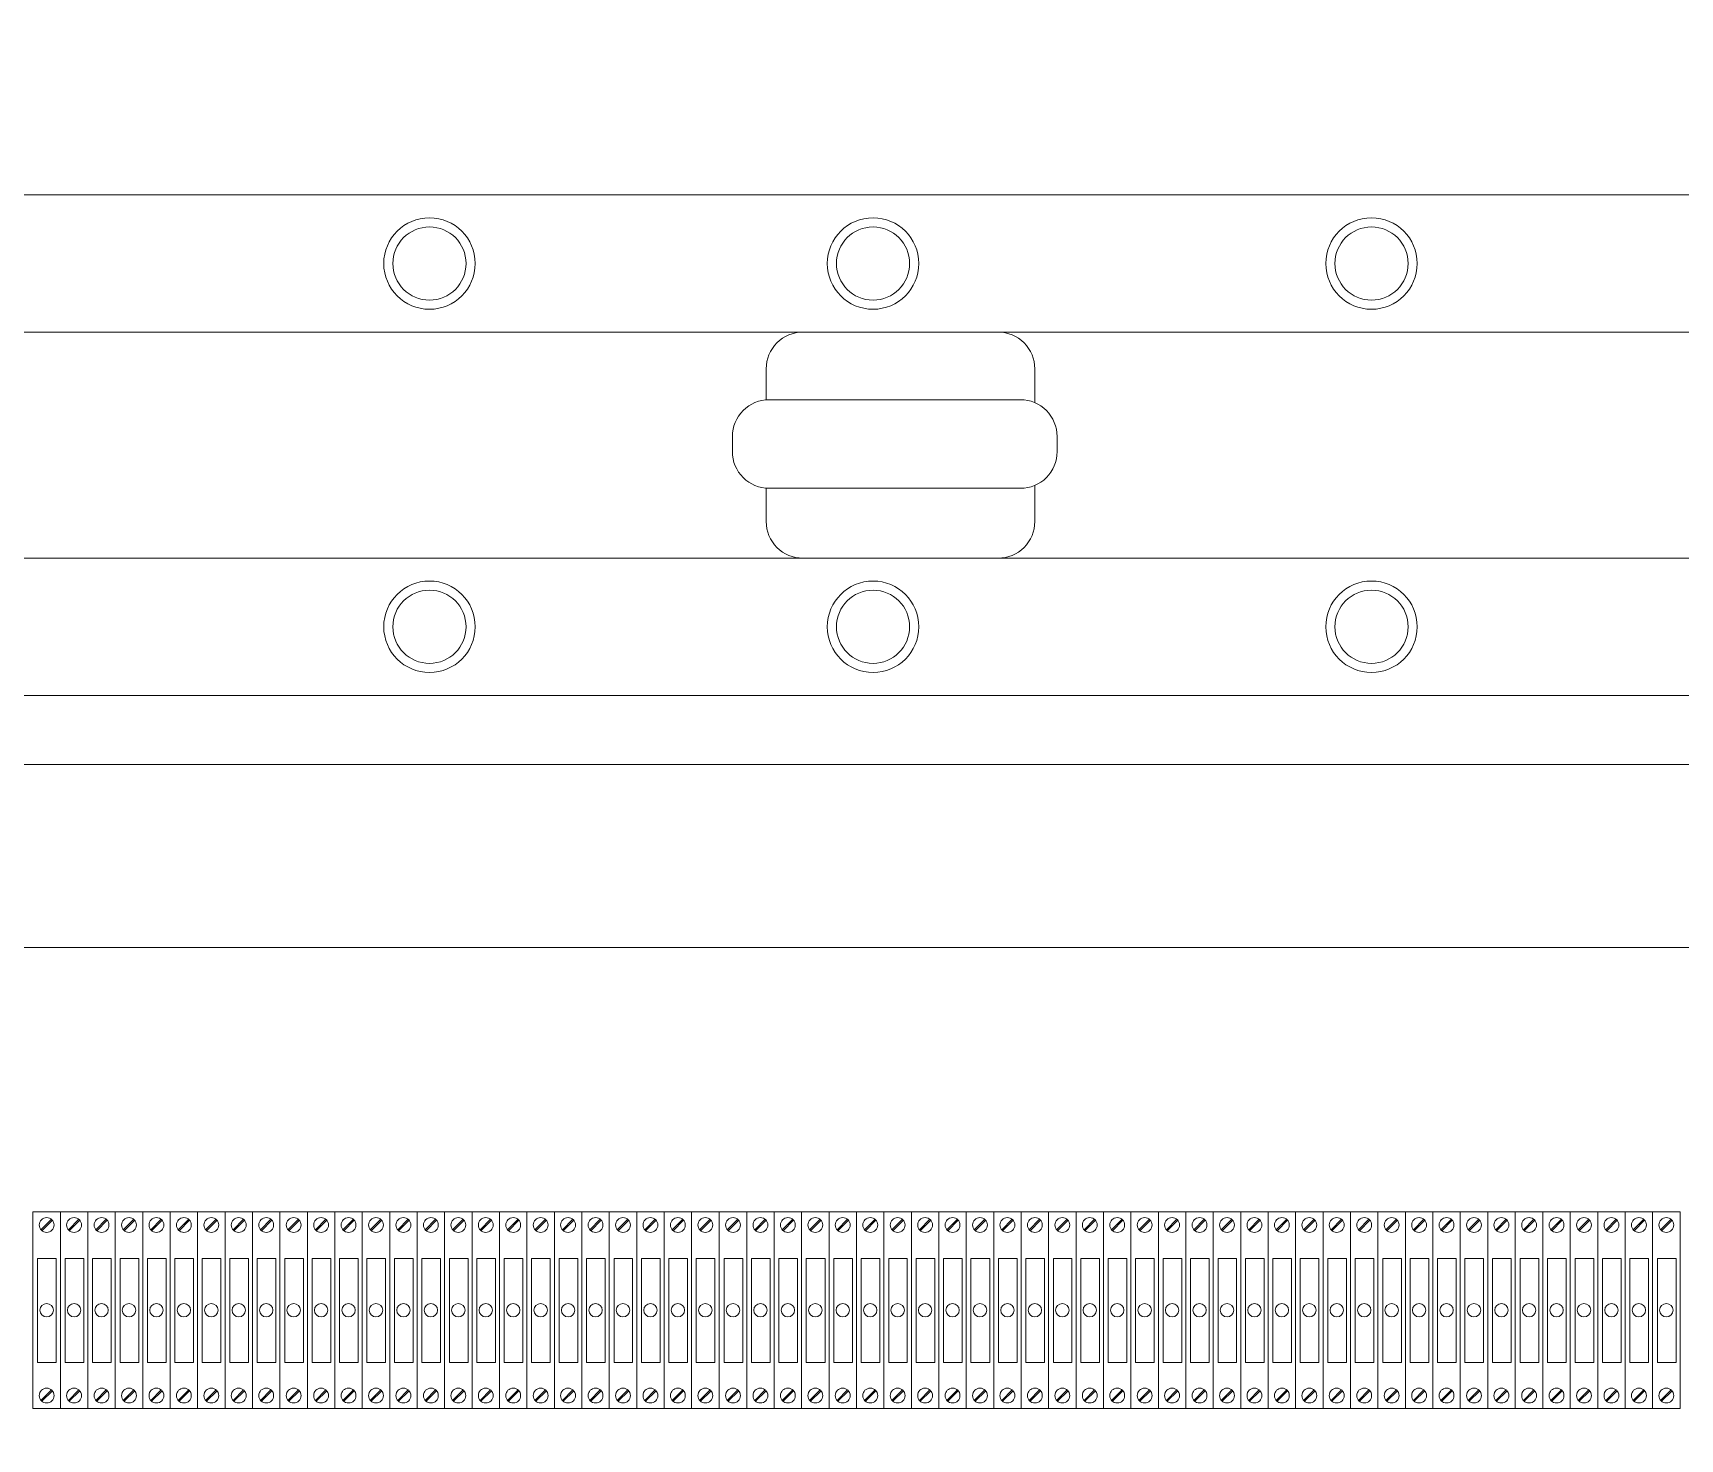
# Model space of a CAD drawing. Header units: millimetres. Extents: x 32626 to 72822, y 60047 to 123188.
# Drawn here: x 39534.2 to 39966.4, y 61581.7 to 61950.6 of the extents above; entities that cross this region are included whole.
import ezdxf

# ---------------------------------------------------------------- set-up
doc = ezdxf.new("R2010")
doc.units = ezdxf.units.MM
doc.header["$LTSCALE"] = 10
doc.layers.add('1轮廓实线层', color=7, linetype='Continuous', lineweight=18)

msp = doc.modelspace()

# ---------------------------------------------------------------- linework, layer by layer
at = {"layer": '1轮廓实线层'}
for p, q in [((38969.85, 61908.09), (40553.85, 61908.09)), ((39897.34, 61812.79), (40592.25, 61812.79)), ((38965.63, 61776.79), (40554.43, 61776.79)), ((39025.97, 61758.65), (40494.1, 61758.65)), ((39073.97, 61710.65), (40446.1, 61710.65))]:
    msp.add_line(p, q, dxfattribs=at)
at = {"layer": '1轮廓实线层', "lineweight": 13}
for p, q in [((39534.19, 61641.28), (39541.39, 61641.28)), ((39534.19, 61589.68), (39534.19, 61641.28)), ((39541.39, 61641.28), (39541.39, 61589.68)), ((39541.39, 61641.28), (39548.59, 61641.28)), ((39541.39, 61589.68), (39541.39, 61641.28)), ((39548.59, 61641.28), (39548.59, 61589.68)), ((39548.6, 61641.28), (39555.8, 61641.28)), ((39548.6, 61589.68), (39548.6, 61641.28)), ((39555.8, 61641.28), (39555.8, 61589.68)), ((39555.8, 61641.28), (39563, 61641.28)), ((39555.8, 61589.68), (39555.8, 61641.28)), ((39563, 61641.28), (39563, 61589.68)), ((39563, 61641.28), (39570.2, 61641.28)), ((39563, 61589.68), (39563, 61641.28)), ((39570.2, 61641.28), (39570.2, 61589.68)), ((39570.2, 61641.28), (39577.4, 61641.28)), ((39570.2, 61589.68), (39570.2, 61641.28)), ((39577.4, 61641.28), (39577.4, 61589.68)), ((39577.4, 61641.28), (39584.6, 61641.28)), ((39577.4, 61589.68), (39577.4, 61641.28)), ((39584.6, 61641.28), (39584.6, 61589.68)), ((39584.6, 61641.28), (39591.8, 61641.28)), ((39584.6, 61589.68), (39584.6, 61641.28)), ((39591.8, 61641.28), (39591.8, 61589.68)), ((39591.81, 61641.28), (39599.01, 61641.28)), ((39591.81, 61589.68), (39591.81, 61641.28)), ((39599.01, 61641.28), (39599.01, 61589.68)), ((39599.01, 61641.28), (39606.21, 61641.28)), ((39599.01, 61589.68), (39599.01, 61641.28)), ((39606.21, 61641.28), (39606.21, 61589.68)), ((39606.21, 61641.28), (39613.41, 61641.28)), ((39606.21, 61589.68), (39606.21, 61641.28)), ((39613.41, 61641.28), (39613.41, 61589.68)), ((39613.41, 61641.28), (39620.61, 61641.28)), ((39613.41, 61589.68), (39613.41, 61641.28)), ((39620.61, 61641.28), (39620.61, 61589.68)), ((39620.61, 61641.28), (39627.81, 61641.28)), ((39620.61, 61589.68), (39620.61, 61641.28)), ((39627.81, 61641.28), (39627.81, 61589.68)), ((39627.81, 61641.28), (39635.01, 61641.28)), ((39627.81, 61589.68), (39627.81, 61641.28)), ((39635.01, 61641.28), (39635.01, 61589.68)), ((39635.02, 61641.28), (39642.22, 61641.28)), ((39635.02, 61589.68), (39635.02, 61641.28)), ((39642.22, 61641.28), (39642.22, 61589.68)), ((39642.22, 61641.28), (39649.42, 61641.28)), ((39642.22, 61589.68), (39642.22, 61641.28)), ((39649.42, 61641.28), (39649.42, 61589.68)), ((39649.42, 61641.28), (39656.62, 61641.28)), ((39649.42, 61589.68), (39649.42, 61641.28)), ((39656.62, 61641.28), (39656.62, 61589.68)), ((39656.62, 61641.28), (39663.82, 61641.28)), ((39656.62, 61589.68), (39656.62, 61641.28)), ((39663.82, 61641.28), (39663.82, 61589.68)), ((39663.82, 61641.28), (39671.02, 61641.28)), ((39663.82, 61589.68), (39663.82, 61641.28)), ((39671.02, 61641.28), (39671.02, 61589.68)), ((39671.02, 61641.28), (39678.22, 61641.28)), ((39671.02, 61589.68), (39671.02, 61641.28)), ((39678.22, 61641.28), (39678.22, 61589.68)), ((39678.22, 61641.28), (39685.42, 61641.28)), ((39678.22, 61589.68), (39678.22, 61641.28)), ((39685.42, 61641.28), (39685.42, 61589.68)), ((39685.43, 61641.28), (39692.63, 61641.28)), ((39685.43, 61589.68), (39685.43, 61641.28)), ((39692.63, 61641.28), (39692.63, 61589.68)), ((39692.63, 61641.28), (39699.83, 61641.28)), ((39692.63, 61589.68), (39692.63, 61641.28)), ((39699.83, 61641.28), (39699.83, 61589.68)), ((39699.83, 61641.28), (39707.03, 61641.28)), ((39699.83, 61589.68), (39699.83, 61641.28)), ((39707.03, 61641.28), (39707.03, 61589.68)), ((39707.03, 61641.28), (39714.23, 61641.28)), ((39707.03, 61589.68), (39707.03, 61641.28)), ((39714.23, 61641.28), (39714.23, 61589.68)), ((39714.3, 61641.28), (39721.5, 61641.28)), ((39721.5, 61641.28), (39721.5, 61589.68)), ((39721.5, 61641.28), (39728.7, 61641.28)), ((39721.5, 61589.68), (39721.5, 61641.28)), ((39728.7, 61641.28), (39728.7, 61589.68)), ((39728.7, 61641.28), (39735.9, 61641.28)), ((39728.7, 61589.68), (39728.7, 61641.28)), ((39735.9, 61641.28), (39735.9, 61589.68)), ((39735.9, 61641.28), (39743.1, 61641.28)), ((39735.9, 61589.68), (39735.9, 61641.28)), ((39743.1, 61641.28), (39743.1, 61589.68)), ((39743.1, 61641.28), (39750.3, 61641.28)), ((39743.1, 61589.68), (39743.1, 61641.28)), ((39750.3, 61641.28), (39750.3, 61589.68)), ((39750.31, 61641.28), (39757.51, 61641.28)), ((39750.31, 61589.68), (39750.31, 61641.28)), ((39757.51, 61641.28), (39757.51, 61589.68)), ((39757.51, 61641.28), (39764.71, 61641.28)), ((39757.51, 61589.68), (39757.51, 61641.28)), ((39764.71, 61641.28), (39764.71, 61589.68)), ((39764.71, 61641.28), (39771.91, 61641.28)), ((39764.71, 61589.68), (39764.71, 61641.28)), ((39771.91, 61641.28), (39771.91, 61589.68)), ((39771.91, 61641.28), (39779.11, 61641.28)), ((39771.91, 61589.68), (39771.91, 61641.28)), ((39779.11, 61641.28), (39779.11, 61589.68)), ((39779.11, 61641.28), (39786.31, 61641.28)), ((39779.11, 61589.68), (39779.11, 61641.28)), ((39786.31, 61641.28), (39786.31, 61589.68)), ((39786.31, 61641.28), (39793.51, 61641.28)), ((39786.31, 61589.68), (39786.31, 61641.28)), ((39793.51, 61641.28), (39793.51, 61589.68)), ((39793.51, 61641.28), (39800.71, 61641.28)), ((39793.51, 61589.68), (39793.51, 61641.28)), ((39800.71, 61641.28), (39800.71, 61589.68)), ((39800.72, 61641.28), (39807.92, 61641.28)), ((39800.72, 61589.68), (39800.72, 61641.28)), ((39807.92, 61641.28), (39807.92, 61589.68)), ((39807.92, 61641.28), (39815.12, 61641.28)), ((39807.92, 61589.68), (39807.92, 61641.28)), ((39815.12, 61641.28), (39815.12, 61589.68)), ((39815.12, 61641.28), (39822.32, 61641.28)), ((39815.12, 61589.68), (39815.12, 61641.28)), ((39822.32, 61641.28), (39822.32, 61589.68)), ((39822.32, 61641.28), (39829.52, 61641.28)), ((39822.32, 61589.68), (39822.32, 61641.28)), ((39829.52, 61641.28), (39829.52, 61589.68)), ((39829.52, 61641.28), (39836.72, 61641.28)), ((39829.52, 61589.68), (39829.52, 61641.28)), ((39836.72, 61641.28), (39836.72, 61589.68)), ((39836.72, 61641.28), (39843.92, 61641.28)), ((39836.72, 61589.68), (39836.72, 61641.28)), ((39843.92, 61641.28), (39843.92, 61589.68)), ((39843.93, 61641.28), (39851.13, 61641.28)), ((39843.93, 61589.68), (39843.93, 61641.28)), ((39851.13, 61641.28), (39851.13, 61589.68)), ((39851.13, 61641.28), (39858.33, 61641.28)), ((39851.13, 61589.68), (39851.13, 61641.28)), ((39858.33, 61641.28), (39858.33, 61589.68)), ((39858.33, 61641.28), (39865.53, 61641.28)), ((39858.33, 61589.68), (39858.33, 61641.28)), ((39865.53, 61641.28), (39865.53, 61589.68)), ((39865.53, 61589.68), (39865.53, 61641.28)), ((39865.53, 61641.28), (39872.73, 61641.28)), ((39865.53, 61589.68), (39865.53, 61641.28)), ((39872.73, 61641.28), (39872.73, 61589.68)), ((39872.73, 61641.28), (39879.93, 61641.28)), ((39872.73, 61589.68), (39872.73, 61641.28)), ((39879.93, 61641.28), (39879.93, 61589.68)), ((39879.94, 61641.28), (39887.14, 61641.28)), ((39879.94, 61589.68), (39879.94, 61641.28)), ((39887.14, 61641.28), (39887.14, 61589.68)), ((39887.14, 61641.28), (39894.34, 61641.28)), ((39887.14, 61589.68), (39887.14, 61641.28)), ((39894.34, 61641.28), (39894.34, 61589.68)), ((39894.34, 61641.28), (39901.54, 61641.28)), ((39894.34, 61589.68), (39894.34, 61641.28)), ((39901.54, 61641.28), (39901.54, 61589.68)), ((39901.54, 61641.28), (39908.74, 61641.28)), ((39901.54, 61589.68), (39901.54, 61641.28)), ((39908.74, 61641.28), (39908.74, 61589.68)), ((39908.74, 61641.28), (39915.94, 61641.28)), ((39908.74, 61589.68), (39908.74, 61641.28)), ((39915.94, 61641.28), (39915.94, 61589.68)), ((39915.94, 61641.28), (39923.14, 61641.28)), ((39915.94, 61589.68), (39915.94, 61641.28)), ((39923.14, 61641.28), (39923.14, 61589.68)), ((39923.21, 61641.28), (39930.41, 61641.28)), ((39930.41, 61641.28), (39930.41, 61589.68)), ((39930.41, 61641.28), (39937.61, 61641.28)), ((39930.41, 61589.68), (39930.41, 61641.28)), ((39937.61, 61641.28), (39937.61, 61589.68)), ((39937.61, 61641.28), (39944.81, 61641.28)), ((39937.61, 61589.68), (39937.61, 61641.28)), ((39944.81, 61641.28), (39944.81, 61589.68)), ((39944.81, 61641.28), (39952.01, 61641.28)), ((39944.81, 61589.68), (39944.81, 61641.28)), ((39952.01, 61641.28), (39952.01, 61589.68)), ((39952.02, 61641.28), (39959.22, 61641.28)), ((39952.02, 61589.68), (39952.02, 61641.28)), ((39959.22, 61641.28), (39959.22, 61589.68)), ((39959.22, 61641.28), (39966.42, 61641.28)), ((39959.22, 61589.68), (39959.22, 61641.28)), ((39966.42, 61641.28), (39966.42, 61589.68)), ((39536.29, 61636.59), (39539.05, 61639.35)), ((39536.54, 61636.35), (39539.29, 61639.11)), ((39543.5, 61636.59), (39546.25, 61639.35)), ((39543.74, 61636.35), (39546.49, 61639.11)), ((39550.7, 61636.59), (39553.45, 61639.35)), ((39550.94, 61636.35), (39553.7, 61639.11)), ((39557.9, 61636.59), (39560.66, 61639.35)), ((39558.14, 61636.35), (39560.9, 61639.11)), ((39565.1, 61636.59), (39567.86, 61639.35)), ((39565.34, 61636.35), (39568.1, 61639.11)), ((39572.3, 61636.59), (39575.06, 61639.35)), ((39572.54, 61636.35), (39575.3, 61639.11)), ((39579.5, 61636.59), (39582.26, 61639.35)), ((39579.74, 61636.35), (39582.5, 61639.11)), ((39586.7, 61636.59), (39589.46, 61639.35)), ((39586.95, 61636.35), (39589.7, 61639.11)), ((39593.91, 61636.59), (39596.66, 61639.35)), ((39594.15, 61636.35), (39596.91, 61639.11)), ((39601.11, 61636.59), (39603.87, 61639.35)), ((39601.35, 61636.35), (39604.11, 61639.11)), ((39608.31, 61636.59), (39611.07, 61639.35)), ((39608.55, 61636.35), (39611.31, 61639.11)), ((39615.51, 61636.59), (39618.27, 61639.35)), ((39615.75, 61636.35), (39618.51, 61639.11)), ((39622.71, 61636.59), (39625.47, 61639.35)), ((39622.95, 61636.35), (39625.71, 61639.11)), ((39629.91, 61636.59), (39632.67, 61639.35)), ((39630.16, 61636.35), (39632.91, 61639.11)), ((39637.12, 61636.59), (39639.87, 61639.35)), ((39637.36, 61636.35), (39640.12, 61639.11)), ((39644.32, 61636.59), (39647.08, 61639.35)), ((39644.56, 61636.35), (39647.32, 61639.11)), ((39651.52, 61636.59), (39654.28, 61639.35)), ((39651.76, 61636.35), (39654.52, 61639.11)), ((39658.72, 61636.59), (39661.48, 61639.35)), ((39658.96, 61636.35), (39661.72, 61639.11)), ((39665.92, 61636.59), (39668.68, 61639.35)), ((39666.16, 61636.35), (39668.92, 61639.11)), ((39673.12, 61636.59), (39675.88, 61639.35)), ((39673.37, 61636.35), (39676.12, 61639.11)), ((39680.33, 61636.59), (39683.08, 61639.35)), ((39680.57, 61636.35), (39683.33, 61639.11)), ((39687.53, 61636.59), (39690.28, 61639.35)), ((39687.77, 61636.35), (39690.53, 61639.11)), ((39694.73, 61636.59), (39697.49, 61639.35)), ((39694.97, 61636.35), (39697.73, 61639.11)), ((39701.93, 61636.59), (39704.69, 61639.35)), ((39702.17, 61636.35), (39704.93, 61639.11)), ((39709.13, 61636.59), (39711.89, 61639.35)), ((39709.37, 61636.35), (39712.13, 61639.11)), ((39716.4, 61636.59), (39719.16, 61639.35)), ((39716.64, 61636.35), (39719.4, 61639.11)), ((39723.6, 61636.59), (39726.36, 61639.35)), ((39723.84, 61636.35), (39726.6, 61639.11)), ((39730.8, 61636.59), (39733.56, 61639.35)), ((39731.04, 61636.35), (39733.8, 61639.11)), ((39738, 61636.59), (39740.76, 61639.35)), ((39738.24, 61636.35), (39741, 61639.11)), ((39745.2, 61636.59), (39747.96, 61639.35)), ((39745.45, 61636.35), (39748.2, 61639.11)), ((39752.41, 61636.59), (39755.16, 61639.35)), ((39752.65, 61636.35), (39755.41, 61639.11)), ((39759.61, 61636.59), (39762.37, 61639.35)), ((39759.85, 61636.35), (39762.61, 61639.11)), ((39766.81, 61636.59), (39769.57, 61639.35)), ((39767.05, 61636.35), (39769.81, 61639.11)), ((39774.01, 61636.59), (39776.77, 61639.35)), ((39774.25, 61636.35), (39777.01, 61639.11)), ((39781.21, 61636.59), (39783.97, 61639.35)), ((39781.45, 61636.35), (39784.21, 61639.11)), ((39788.41, 61636.59), (39791.17, 61639.35)), ((39788.66, 61636.35), (39791.41, 61639.11)), ((39795.62, 61636.59), (39798.37, 61639.35)), ((39795.86, 61636.35), (39798.62, 61639.11)), ((39802.82, 61636.59), (39805.57, 61639.35)), ((39803.06, 61636.35), (39805.82, 61639.11)), ((39810.02, 61636.59), (39812.78, 61639.35)), ((39810.26, 61636.35), (39813.02, 61639.11)), ((39817.22, 61636.59), (39819.98, 61639.35)), ((39817.46, 61636.35), (39820.22, 61639.11)), ((39824.42, 61636.59), (39827.18, 61639.35)), ((39824.66, 61636.35), (39827.42, 61639.11)), ((39831.62, 61636.59), (39834.38, 61639.35)), ((39831.87, 61636.35), (39834.62, 61639.11)), ((39838.82, 61636.59), (39841.58, 61639.35)), ((39839.07, 61636.35), (39841.82, 61639.11)), ((39846.03, 61636.59), (39848.78, 61639.35)), ((39846.27, 61636.35), (39849.03, 61639.11)), ((39853.23, 61636.59), (39855.99, 61639.35)), ((39853.47, 61636.35), (39856.23, 61639.11)), ((39860.43, 61636.59), (39863.19, 61639.35)), ((39860.67, 61636.35), (39863.43, 61639.11)), ((39867.63, 61636.59), (39870.39, 61639.35)), ((39867.87, 61636.35), (39870.63, 61639.11)), ((39874.83, 61636.59), (39877.59, 61639.35)), ((39875.08, 61636.35), (39877.83, 61639.11)), ((39882.04, 61636.59), (39884.79, 61639.35)), ((39882.28, 61636.35), (39885.04, 61639.11)), ((39889.24, 61636.59), (39892, 61639.35)), ((39889.48, 61636.35), (39892.24, 61639.11)), ((39896.44, 61636.59), (39899.2, 61639.35)), ((39896.68, 61636.35), (39899.44, 61639.11)), ((39903.64, 61636.59), (39906.4, 61639.35)), ((39903.88, 61636.35), (39906.64, 61639.11)), ((39910.84, 61636.59), (39913.6, 61639.35)), ((39911.08, 61636.35), (39913.84, 61639.11)), ((39918.04, 61636.59), (39920.8, 61639.35)), ((39918.29, 61636.35), (39921.04, 61639.11)), ((39925.31, 61636.59), (39928.07, 61639.35)), ((39925.55, 61636.35), (39928.31, 61639.11)), ((39932.51, 61636.59), (39935.27, 61639.35)), ((39932.75, 61636.35), (39935.51, 61639.11)), ((39939.71, 61636.59), (39942.47, 61639.35)), ((39939.95, 61636.35), (39942.71, 61639.11)), ((39946.91, 61636.59), (39949.67, 61639.35)), ((39947.16, 61636.35), (39949.91, 61639.11)), ((39954.12, 61636.59), (39956.87, 61639.35)), ((39954.36, 61636.35), (39957.12, 61639.11)), ((39961.32, 61636.59), (39964.08, 61639.35)), ((39961.56, 61636.35), (39964.32, 61639.11)), ((39536.29, 61591.84), (39539.05, 61594.6)), ((39536.54, 61591.6), (39539.29, 61594.36)), ((39543.5, 61591.84), (39546.25, 61594.6)), ((39543.74, 61591.6), (39546.49, 61594.36)), ((39550.7, 61591.84), (39553.45, 61594.6)), ((39550.94, 61591.6), (39553.7, 61594.36)), ((39557.9, 61591.84), (39560.66, 61594.6)), ((39558.14, 61591.6), (39560.9, 61594.36)), ((39565.1, 61591.84), (39567.86, 61594.6)), ((39565.34, 61591.6), (39568.1, 61594.36)), ((39572.3, 61591.84), (39575.06, 61594.6)), ((39572.54, 61591.6), (39575.3, 61594.36)), ((39579.5, 61591.84), (39582.26, 61594.6)), ((39579.74, 61591.6), (39582.5, 61594.36)), ((39586.7, 61591.84), (39589.46, 61594.6)), ((39586.95, 61591.6), (39589.7, 61594.36)), ((39593.91, 61591.84), (39596.66, 61594.6)), ((39594.15, 61591.6), (39596.91, 61594.36)), ((39601.11, 61591.84), (39603.87, 61594.6)), ((39601.35, 61591.6), (39604.11, 61594.36)), ((39608.31, 61591.84), (39611.07, 61594.6)), ((39608.55, 61591.6), (39611.31, 61594.36)), ((39615.51, 61591.84), (39618.27, 61594.6)), ((39615.75, 61591.6), (39618.51, 61594.36)), ((39622.71, 61591.84), (39625.47, 61594.6)), ((39622.95, 61591.6), (39625.71, 61594.36)), ((39629.91, 61591.84), (39632.67, 61594.6)), ((39630.16, 61591.6), (39632.91, 61594.36)), ((39637.12, 61591.84), (39639.87, 61594.6)), ((39637.36, 61591.6), (39640.12, 61594.36)), ((39644.32, 61591.84), (39647.08, 61594.6)), ((39644.56, 61591.6), (39647.32, 61594.36)), ((39651.52, 61591.84), (39654.28, 61594.6)), ((39651.76, 61591.6), (39654.52, 61594.36)), ((39658.72, 61591.84), (39661.48, 61594.6)), ((39658.96, 61591.6), (39661.72, 61594.36)), ((39665.92, 61591.84), (39668.68, 61594.6)), ((39666.16, 61591.6), (39668.92, 61594.36)), ((39673.12, 61591.84), (39675.88, 61594.6)), ((39673.37, 61591.6), (39676.12, 61594.36)), ((39680.33, 61591.84), (39683.08, 61594.6)), ((39680.57, 61591.6), (39683.33, 61594.36)), ((39687.53, 61591.84), (39690.28, 61594.6)), ((39687.77, 61591.6), (39690.53, 61594.36)), ((39694.73, 61591.84), (39697.49, 61594.6)), ((39694.97, 61591.6), (39697.73, 61594.36)), ((39701.93, 61591.84), (39704.69, 61594.6)), ((39702.17, 61591.6), (39704.93, 61594.36)), ((39709.13, 61591.84), (39711.89, 61594.6)), ((39709.37, 61591.6), (39712.13, 61594.36)), ((39716.4, 61591.84), (39719.16, 61594.6)), ((39716.64, 61591.6), (39719.4, 61594.36)), ((39723.6, 61591.84), (39726.36, 61594.6)), ((39723.84, 61591.6), (39726.6, 61594.36)), ((39730.8, 61591.84), (39733.56, 61594.6)), ((39731.04, 61591.6), (39733.8, 61594.36)), ((39738, 61591.84), (39740.76, 61594.6)), ((39738.24, 61591.6), (39741, 61594.36)), ((39745.2, 61591.84), (39747.96, 61594.6)), ((39745.45, 61591.6), (39748.2, 61594.36)), ((39752.41, 61591.84), (39755.16, 61594.6)), ((39752.65, 61591.6), (39755.41, 61594.36)), ((39759.61, 61591.84), (39762.37, 61594.6)), ((39759.85, 61591.6), (39762.61, 61594.36)), ((39766.81, 61591.84), (39769.57, 61594.6)), ((39767.05, 61591.6), (39769.81, 61594.36)), ((39774.01, 61591.84), (39776.77, 61594.6)), ((39774.25, 61591.6), (39777.01, 61594.36)), ((39781.21, 61591.84), (39783.97, 61594.6)), ((39781.45, 61591.6), (39784.21, 61594.36)), ((39788.41, 61591.84), (39791.17, 61594.6)), ((39788.66, 61591.6), (39791.41, 61594.36)), ((39795.62, 61591.84), (39798.37, 61594.6)), ((39795.86, 61591.6), (39798.62, 61594.36)), ((39802.82, 61591.84), (39805.57, 61594.6)), ((39803.06, 61591.6), (39805.82, 61594.36)), ((39810.02, 61591.84), (39812.78, 61594.6)), ((39810.26, 61591.6), (39813.02, 61594.36)), ((39817.22, 61591.84), (39819.98, 61594.6)), ((39817.46, 61591.6), (39820.22, 61594.36)), ((39824.42, 61591.84), (39827.18, 61594.6)), ((39824.66, 61591.6), (39827.42, 61594.36)), ((39831.62, 61591.84), (39834.38, 61594.6)), ((39831.87, 61591.6), (39834.62, 61594.36)), ((39838.82, 61591.84), (39841.58, 61594.6)), ((39839.07, 61591.6), (39841.82, 61594.36)), ((39846.03, 61591.84), (39848.78, 61594.6)), ((39846.27, 61591.6), (39849.03, 61594.36)), ((39853.23, 61591.84), (39855.99, 61594.6)), ((39853.47, 61591.6), (39856.23, 61594.36)), ((39860.43, 61591.84), (39863.19, 61594.6)), ((39860.67, 61591.6), (39863.43, 61594.36)), ((39867.63, 61591.84), (39870.39, 61594.6)), ((39867.87, 61591.6), (39870.63, 61594.36)), ((39874.83, 61591.84), (39877.59, 61594.6)), ((39875.08, 61591.6), (39877.83, 61594.36)), ((39882.04, 61591.84), (39884.79, 61594.6)), ((39882.28, 61591.6), (39885.04, 61594.36)), ((39889.24, 61591.84), (39892, 61594.6)), ((39889.48, 61591.6), (39892.24, 61594.36)), ((39896.44, 61591.84), (39899.2, 61594.6)), ((39896.68, 61591.6), (39899.44, 61594.36)), ((39903.64, 61591.84), (39906.4, 61594.6)), ((39903.88, 61591.6), (39906.64, 61594.36)), ((39910.84, 61591.84), (39913.6, 61594.6)), ((39911.08, 61591.6), (39913.84, 61594.36)), ((39918.04, 61591.84), (39920.8, 61594.6)), ((39918.29, 61591.6), (39921.04, 61594.36)), ((39925.31, 61591.84), (39928.07, 61594.6)), ((39925.55, 61591.6), (39928.31, 61594.36)), ((39932.51, 61591.84), (39935.27, 61594.6)), ((39932.75, 61591.6), (39935.51, 61594.36)), ((39939.71, 61591.84), (39942.47, 61594.6)), ((39939.95, 61591.6), (39942.71, 61594.36)), ((39946.91, 61591.84), (39949.67, 61594.6)), ((39947.16, 61591.6), (39949.91, 61594.36)), ((39954.12, 61591.84), (39956.87, 61594.6)), ((39954.36, 61591.6), (39957.12, 61594.36)), ((39961.32, 61591.84), (39964.08, 61594.6)), ((39961.56, 61591.6), (39964.32, 61594.36)), ((39541.39, 61589.68), (39534.19, 61589.68)), ((39548.59, 61589.68), (39541.39, 61589.68)), ((39555.8, 61589.68), (39548.6, 61589.68)), ((39563, 61589.68), (39555.8, 61589.68)), ((39570.2, 61589.68), (39563, 61589.68)), ((39577.4, 61589.68), (39570.2, 61589.68)), ((39584.6, 61589.68), (39577.4, 61589.68)), ((39591.8, 61589.68), (39584.6, 61589.68)), ((39599.01, 61589.68), (39591.81, 61589.68)), ((39606.21, 61589.68), (39599.01, 61589.68)), ((39613.41, 61589.68), (39606.21, 61589.68)), ((39620.61, 61589.68), (39613.41, 61589.68)), ((39627.81, 61589.68), (39620.61, 61589.68)), ((39635.01, 61589.68), (39627.81, 61589.68)), ((39642.22, 61589.68), (39635.02, 61589.68)), ((39649.42, 61589.68), (39642.22, 61589.68)), ((39656.62, 61589.68), (39649.42, 61589.68)), ((39663.82, 61589.68), (39656.62, 61589.68)), ((39671.02, 61589.68), (39663.82, 61589.68)), ((39678.22, 61589.68), (39671.02, 61589.68)), ((39685.42, 61589.68), (39678.22, 61589.68)), ((39692.63, 61589.68), (39685.43, 61589.68)), ((39699.83, 61589.68), (39692.63, 61589.68)), ((39707.03, 61589.68), (39699.83, 61589.68)), ((39714.23, 61589.68), (39707.03, 61589.68)), ((39721.5, 61589.68), (39714.3, 61589.68)), ((39728.7, 61589.68), (39721.5, 61589.68)), ((39735.9, 61589.68), (39728.7, 61589.68)), ((39743.1, 61589.68), (39735.9, 61589.68)), ((39750.3, 61589.68), (39743.1, 61589.68)), ((39757.51, 61589.68), (39750.31, 61589.68)), ((39764.71, 61589.68), (39757.51, 61589.68)), ((39771.91, 61589.68), (39764.71, 61589.68)), ((39779.11, 61589.68), (39771.91, 61589.68)), ((39786.31, 61589.68), (39779.11, 61589.68)), ((39793.51, 61589.68), (39786.31, 61589.68)), ((39800.71, 61589.68), (39793.51, 61589.68)), ((39807.92, 61589.68), (39800.72, 61589.68)), ((39815.12, 61589.68), (39807.92, 61589.68)), ((39822.32, 61589.68), (39815.12, 61589.68)), ((39829.52, 61589.68), (39822.32, 61589.68)), ((39836.72, 61589.68), (39829.52, 61589.68)), ((39843.92, 61589.68), (39836.72, 61589.68)), ((39851.13, 61589.68), (39843.93, 61589.68)), ((39858.33, 61589.68), (39851.13, 61589.68)), ((39865.53, 61589.68), (39858.33, 61589.68)), ((39872.73, 61589.68), (39865.53, 61589.68)), ((39879.93, 61589.68), (39872.73, 61589.68)), ((39887.14, 61589.68), (39879.94, 61589.68)), ((39894.34, 61589.68), (39887.14, 61589.68)), ((39901.54, 61589.68), (39894.34, 61589.68)), ((39908.74, 61589.68), (39901.54, 61589.68)), ((39915.94, 61589.68), (39908.74, 61589.68)), ((39923.14, 61589.68), (39915.94, 61589.68)), ((39930.41, 61589.68), (39923.21, 61589.68)), ((39937.61, 61589.68), (39930.41, 61589.68)), ((39944.81, 61589.68), (39937.61, 61589.68)), ((39952.01, 61589.68), (39944.81, 61589.68)), ((39959.22, 61589.68), (39952.02, 61589.68)), ((39966.42, 61589.68), (39959.22, 61589.68))]:
    msp.add_line(p, q, dxfattribs=at)
at = {"layer": '1轮廓实线层'}
for points in [[(40589.85, 61872.09), (38933.85, 61872.09, -0.414214), (38921.85, 61884.09), (38921.85, 62820.09, -0.414214), (38933.85, 62832.09)], [(39726.61, 61854.32), (39726.61, 61862.49, -0.414214), (39736.21, 61872.09), (39787.49, 61872.09, -0.414214), (39797.09, 61862.49), (39797.09, 61853.59)], [(39797.09, 61831.88), (39797.09, 61822.39, -0.414214), (39787.49, 61812.79), (39736.21, 61812.79, -0.414214), (39726.61, 61822.39), (39726.61, 61831.15)], [(38931.45, 61212.79, -0.414214), (38921.85, 61222.39), (38921.85, 61803.19, -0.414214), (38931.45, 61812.79), (39897.34, 61812.79)]]:
    msp.add_lwpolyline(points, format="xyb", dxfattribs=at)
msp.add_lwpolyline([(39717.74, 61844.75, -0.414214), (39727.34, 61854.35), (39793.35, 61854.35, -0.414214), (39802.95, 61844.75), (39802.95, 61840.72, -0.414214), (39793.35, 61831.12), (39727.34, 61831.12, -0.414214), (39717.74, 61840.72)], format="xyb", close=True, dxfattribs=at)
at = {"layer": '1轮廓实线层', "lineweight": 13}
for points in [[(39535.43, 61629.07), (39540.33, 61629.07), (39540.33, 61601.76), (39535.43, 61601.76)], [(39542.64, 61629.07), (39547.53, 61629.07), (39547.53, 61601.76), (39542.64, 61601.76)], [(39549.84, 61629.07), (39554.73, 61629.07), (39554.73, 61601.76), (39549.84, 61601.76)], [(39557.04, 61629.07), (39561.94, 61629.07), (39561.94, 61601.76), (39557.04, 61601.76)], [(39564.24, 61629.07), (39569.14, 61629.07), (39569.14, 61601.76), (39564.24, 61601.76)], [(39571.44, 61629.07), (39576.34, 61629.07), (39576.34, 61601.76), (39571.44, 61601.76)], [(39578.64, 61629.07), (39583.54, 61629.07), (39583.54, 61601.76), (39578.64, 61601.76)], [(39585.85, 61629.07), (39590.74, 61629.07), (39590.74, 61601.76), (39585.85, 61601.76)], [(39593.05, 61629.07), (39597.94, 61629.07), (39597.94, 61601.76), (39593.05, 61601.76)], [(39600.25, 61629.07), (39605.15, 61629.07), (39605.15, 61601.76), (39600.25, 61601.76)], [(39607.45, 61629.07), (39612.35, 61629.07), (39612.35, 61601.76), (39607.45, 61601.76)], [(39614.65, 61629.07), (39619.55, 61629.07), (39619.55, 61601.76), (39614.65, 61601.76)], [(39621.85, 61629.07), (39626.75, 61629.07), (39626.75, 61601.76), (39621.85, 61601.76)], [(39629.06, 61629.07), (39633.95, 61629.07), (39633.95, 61601.76), (39629.06, 61601.76)], [(39636.26, 61629.07), (39641.15, 61629.07), (39641.15, 61601.76), (39636.26, 61601.76)], [(39643.46, 61629.07), (39648.36, 61629.07), (39648.36, 61601.76), (39643.46, 61601.76)], [(39650.66, 61629.07), (39655.56, 61629.07), (39655.56, 61601.76), (39650.66, 61601.76)], [(39657.86, 61629.07), (39662.76, 61629.07), (39662.76, 61601.76), (39657.86, 61601.76)], [(39665.06, 61629.07), (39669.96, 61629.07), (39669.96, 61601.76), (39665.06, 61601.76)], [(39672.27, 61629.07), (39677.16, 61629.07), (39677.16, 61601.76), (39672.27, 61601.76)], [(39679.47, 61629.07), (39684.36, 61629.07), (39684.36, 61601.76), (39679.47, 61601.76)], [(39686.67, 61629.07), (39691.56, 61629.07), (39691.56, 61601.76), (39686.67, 61601.76)], [(39693.87, 61629.07), (39698.77, 61629.07), (39698.77, 61601.76), (39693.87, 61601.76)], [(39701.07, 61629.07), (39705.97, 61629.07), (39705.97, 61601.76), (39701.07, 61601.76)], [(39708.27, 61629.07), (39713.17, 61629.07), (39713.17, 61601.76), (39708.27, 61601.76)], [(39715.54, 61629.07), (39720.44, 61629.07), (39720.44, 61601.76), (39715.54, 61601.76)], [(39722.74, 61629.07), (39727.64, 61629.07), (39727.64, 61601.76), (39722.74, 61601.76)], [(39729.94, 61629.07), (39734.84, 61629.07), (39734.84, 61601.76), (39729.94, 61601.76)], [(39737.14, 61629.07), (39742.04, 61629.07), (39742.04, 61601.76), (39737.14, 61601.76)], [(39744.35, 61629.07), (39749.24, 61629.07), (39749.24, 61601.76), (39744.35, 61601.76)], [(39751.55, 61629.07), (39756.44, 61629.07), (39756.44, 61601.76), (39751.55, 61601.76)], [(39758.75, 61629.07), (39763.64, 61629.07), (39763.64, 61601.76), (39758.75, 61601.76)], [(39765.95, 61629.07), (39770.85, 61629.07), (39770.85, 61601.76), (39765.95, 61601.76)], [(39773.15, 61629.07), (39778.05, 61629.07), (39778.05, 61601.76), (39773.15, 61601.76)], [(39780.35, 61629.07), (39785.25, 61629.07), (39785.25, 61601.76), (39780.35, 61601.76)], [(39787.55, 61629.07), (39792.45, 61629.07), (39792.45, 61601.76), (39787.55, 61601.76)], [(39794.76, 61629.07), (39799.65, 61629.07), (39799.65, 61601.76), (39794.76, 61601.76)], [(39801.96, 61629.07), (39806.85, 61629.07), (39806.85, 61601.76), (39801.96, 61601.76)], [(39809.16, 61629.07), (39814.06, 61629.07), (39814.06, 61601.76), (39809.16, 61601.76)], [(39816.36, 61629.07), (39821.26, 61629.07), (39821.26, 61601.76), (39816.36, 61601.76)], [(39823.56, 61629.07), (39828.46, 61629.07), (39828.46, 61601.76), (39823.56, 61601.76)], [(39830.76, 61629.07), (39835.66, 61629.07), (39835.66, 61601.76), (39830.76, 61601.76)], [(39837.97, 61629.07), (39842.86, 61629.07), (39842.86, 61601.76), (39837.97, 61601.76)], [(39845.17, 61629.07), (39850.06, 61629.07), (39850.06, 61601.76), (39845.17, 61601.76)], [(39852.37, 61629.07), (39857.27, 61629.07), (39857.27, 61601.76), (39852.37, 61601.76)], [(39859.57, 61629.07), (39864.47, 61629.07), (39864.47, 61601.76), (39859.57, 61601.76)], [(39866.77, 61629.07), (39871.67, 61629.07), (39871.67, 61601.76), (39866.77, 61601.76)], [(39873.98, 61629.07), (39878.87, 61629.07), (39878.87, 61601.76), (39873.98, 61601.76)], [(39881.18, 61629.07), (39886.07, 61629.07), (39886.07, 61601.76), (39881.18, 61601.76)], [(39888.38, 61629.07), (39893.28, 61629.07), (39893.28, 61601.76), (39888.38, 61601.76)], [(39895.58, 61629.07), (39900.48, 61629.07), (39900.48, 61601.76), (39895.58, 61601.76)], [(39902.78, 61629.07), (39907.68, 61629.07), (39907.68, 61601.76), (39902.78, 61601.76)], [(39909.98, 61629.07), (39914.88, 61629.07), (39914.88, 61601.76), (39909.98, 61601.76)], [(39917.19, 61629.07), (39922.08, 61629.07), (39922.08, 61601.76), (39917.19, 61601.76)], [(39924.45, 61629.07), (39929.35, 61629.07), (39929.35, 61601.76), (39924.45, 61601.76)], [(39931.65, 61629.07), (39936.55, 61629.07), (39936.55, 61601.76), (39931.65, 61601.76)], [(39938.85, 61629.07), (39943.75, 61629.07), (39943.75, 61601.76), (39938.85, 61601.76)], [(39946.06, 61629.07), (39950.95, 61629.07), (39950.95, 61601.76), (39946.06, 61601.76)], [(39953.26, 61629.07), (39958.15, 61629.07), (39958.15, 61601.76), (39953.26, 61601.76)], [(39960.46, 61629.07), (39965.36, 61629.07), (39965.36, 61601.76), (39960.46, 61601.76)]]:
    msp.add_lwpolyline(points, close=True, dxfattribs=at)
at = {"layer": '1轮廓实线层'}
for centre, radius in [((39638.25, 61890.09), 12), ((39638.25, 61890.09), 9.6), ((39754.65, 61890.09), 12), ((39754.65, 61890.09), 9.6), ((39885.45, 61890.09), 12), ((39885.45, 61890.09), 9.6), ((39638.25, 61794.79), 12), ((39638.25, 61794.79), 9.6), ((39754.65, 61794.79), 12), ((39754.65, 61794.79), 9.6), ((39885.45, 61794.79), 12), ((39885.45, 61794.79), 9.6)]:
    msp.add_circle(centre, radius, dxfattribs=at)
at = {"layer": '1轮廓实线层', "lineweight": 13}
for centre, radius in [((39537.79, 61637.85), 1.95), ((39544.99, 61637.85), 1.95), ((39552.2, 61637.85), 1.95), ((39559.4, 61637.85), 1.95), ((39566.6, 61637.85), 1.95), ((39573.8, 61637.85), 1.95), ((39581, 61637.85), 1.95), ((39588.2, 61637.85), 1.95), ((39595.41, 61637.85), 1.95), ((39602.61, 61637.85), 1.95), ((39609.81, 61637.85), 1.95), ((39617.01, 61637.85), 1.95), ((39624.21, 61637.85), 1.95), ((39631.41, 61637.85), 1.95), ((39638.62, 61637.85), 1.95), ((39645.82, 61637.85), 1.95), ((39653.02, 61637.85), 1.95), ((39660.22, 61637.85), 1.95), ((39667.42, 61637.85), 1.95), ((39674.62, 61637.85), 1.95), ((39681.82, 61637.85), 1.95), ((39689.03, 61637.85), 1.95), ((39696.23, 61637.85), 1.95), ((39703.43, 61637.85), 1.95), ((39710.63, 61637.85), 1.95), ((39717.9, 61637.85), 1.95), ((39725.1, 61637.85), 1.95), ((39732.3, 61637.85), 1.95), ((39739.5, 61637.85), 1.95), ((39746.7, 61637.85), 1.95), ((39753.91, 61637.85), 1.95), ((39761.11, 61637.85), 1.95), ((39768.31, 61637.85), 1.95), ((39775.51, 61637.85), 1.95), ((39782.71, 61637.85), 1.95), ((39789.91, 61637.85), 1.95), ((39797.11, 61637.85), 1.95), ((39804.32, 61637.85), 1.95), ((39811.52, 61637.85), 1.95), ((39818.72, 61637.85), 1.95), ((39825.92, 61637.85), 1.95), ((39833.12, 61637.85), 1.95), ((39840.32, 61637.85), 1.95), ((39847.53, 61637.85), 1.95), ((39854.73, 61637.85), 1.95), ((39861.93, 61637.85), 1.95), ((39869.13, 61637.85), 1.95), ((39876.33, 61637.85), 1.95), ((39883.54, 61637.85), 1.95), ((39890.74, 61637.85), 1.95), ((39897.94, 61637.85), 1.95), ((39905.14, 61637.85), 1.95), ((39912.34, 61637.85), 1.95), ((39919.54, 61637.85), 1.95), ((39926.81, 61637.85), 1.95), ((39934.01, 61637.85), 1.95), ((39941.21, 61637.85), 1.95), ((39948.41, 61637.85), 1.95), ((39955.62, 61637.85), 1.95), ((39962.82, 61637.85), 1.95), ((39537.79, 61615.48), 1.76), ((39544.99, 61615.48), 1.76), ((39552.2, 61615.48), 1.76), ((39559.4, 61615.48), 1.76), ((39566.6, 61615.48), 1.76), ((39573.8, 61615.48), 1.76), ((39581, 61615.48), 1.76), ((39588.2, 61615.48), 1.76), ((39595.41, 61615.48), 1.76), ((39602.61, 61615.48), 1.76), ((39609.81, 61615.48), 1.76), ((39617.01, 61615.48), 1.76), ((39624.21, 61615.48), 1.76), ((39631.41, 61615.48), 1.76), ((39638.62, 61615.48), 1.76), ((39645.82, 61615.48), 1.76), ((39653.02, 61615.48), 1.76), ((39660.22, 61615.48), 1.76), ((39667.42, 61615.48), 1.76), ((39674.62, 61615.48), 1.76), ((39681.82, 61615.48), 1.76), ((39689.03, 61615.48), 1.76), ((39696.23, 61615.48), 1.76), ((39703.43, 61615.48), 1.76), ((39710.63, 61615.48), 1.76), ((39717.9, 61615.48), 1.76), ((39725.1, 61615.48), 1.76), ((39732.3, 61615.48), 1.76), ((39739.5, 61615.48), 1.76), ((39746.7, 61615.48), 1.76), ((39753.91, 61615.48), 1.76), ((39761.11, 61615.48), 1.76), ((39768.31, 61615.48), 1.76), ((39775.51, 61615.48), 1.76), ((39782.71, 61615.48), 1.76), ((39789.91, 61615.48), 1.76), ((39797.11, 61615.48), 1.76), ((39804.32, 61615.48), 1.76), ((39811.52, 61615.48), 1.76), ((39818.72, 61615.48), 1.76), ((39825.92, 61615.48), 1.76), ((39833.12, 61615.48), 1.76), ((39840.32, 61615.48), 1.76), ((39847.53, 61615.48), 1.76), ((39854.73, 61615.48), 1.76), ((39861.93, 61615.48), 1.76), ((39869.13, 61615.48), 1.76), ((39876.33, 61615.48), 1.76), ((39883.54, 61615.48), 1.76), ((39890.74, 61615.48), 1.76), ((39897.94, 61615.48), 1.76), ((39905.14, 61615.48), 1.76), ((39912.34, 61615.48), 1.76), ((39919.54, 61615.48), 1.76), ((39926.81, 61615.48), 1.76), ((39934.01, 61615.48), 1.76), ((39941.21, 61615.48), 1.76), ((39948.41, 61615.48), 1.76), ((39955.62, 61615.48), 1.76), ((39962.82, 61615.48), 1.76), ((39537.79, 61593.1), 1.95), ((39544.99, 61593.1), 1.95), ((39552.2, 61593.1), 1.95), ((39559.4, 61593.1), 1.95), ((39566.6, 61593.1), 1.95), ((39573.8, 61593.1), 1.95), ((39581, 61593.1), 1.95), ((39588.2, 61593.1), 1.95), ((39595.41, 61593.1), 1.95), ((39602.61, 61593.1), 1.95), ((39609.81, 61593.1), 1.95), ((39617.01, 61593.1), 1.95), ((39624.21, 61593.1), 1.95), ((39631.41, 61593.1), 1.95), ((39638.62, 61593.1), 1.95), ((39645.82, 61593.1), 1.95), ((39653.02, 61593.1), 1.95), ((39660.22, 61593.1), 1.95), ((39667.42, 61593.1), 1.95), ((39674.62, 61593.1), 1.95), ((39681.82, 61593.1), 1.95), ((39689.03, 61593.1), 1.95), ((39696.23, 61593.1), 1.95), ((39703.43, 61593.1), 1.95), ((39710.63, 61593.1), 1.95), ((39717.9, 61593.1), 1.95), ((39725.1, 61593.1), 1.95), ((39732.3, 61593.1), 1.95), ((39739.5, 61593.1), 1.95), ((39746.7, 61593.1), 1.95), ((39753.91, 61593.1), 1.95), ((39761.11, 61593.1), 1.95), ((39768.31, 61593.1), 1.95), ((39775.51, 61593.1), 1.95), ((39782.71, 61593.1), 1.95), ((39789.91, 61593.1), 1.95), ((39797.11, 61593.1), 1.95), ((39804.32, 61593.1), 1.95), ((39811.52, 61593.1), 1.95), ((39818.72, 61593.1), 1.95), ((39825.92, 61593.1), 1.95), ((39833.12, 61593.1), 1.95), ((39840.32, 61593.1), 1.95), ((39847.53, 61593.1), 1.95), ((39854.73, 61593.1), 1.95), ((39861.93, 61593.1), 1.95), ((39869.13, 61593.1), 1.95), ((39876.33, 61593.1), 1.95), ((39883.54, 61593.1), 1.95), ((39890.74, 61593.1), 1.95), ((39897.94, 61593.1), 1.95), ((39905.14, 61593.1), 1.95), ((39912.34, 61593.1), 1.95), ((39919.54, 61593.1), 1.95), ((39926.81, 61593.1), 1.95), ((39934.01, 61593.1), 1.95), ((39941.21, 61593.1), 1.95), ((39948.41, 61593.1), 1.95), ((39955.62, 61593.1), 1.95), ((39962.82, 61593.1), 1.95)]:
    msp.add_circle(centre, radius, dxfattribs=at)

doc.saveas('drawing.dxf')
